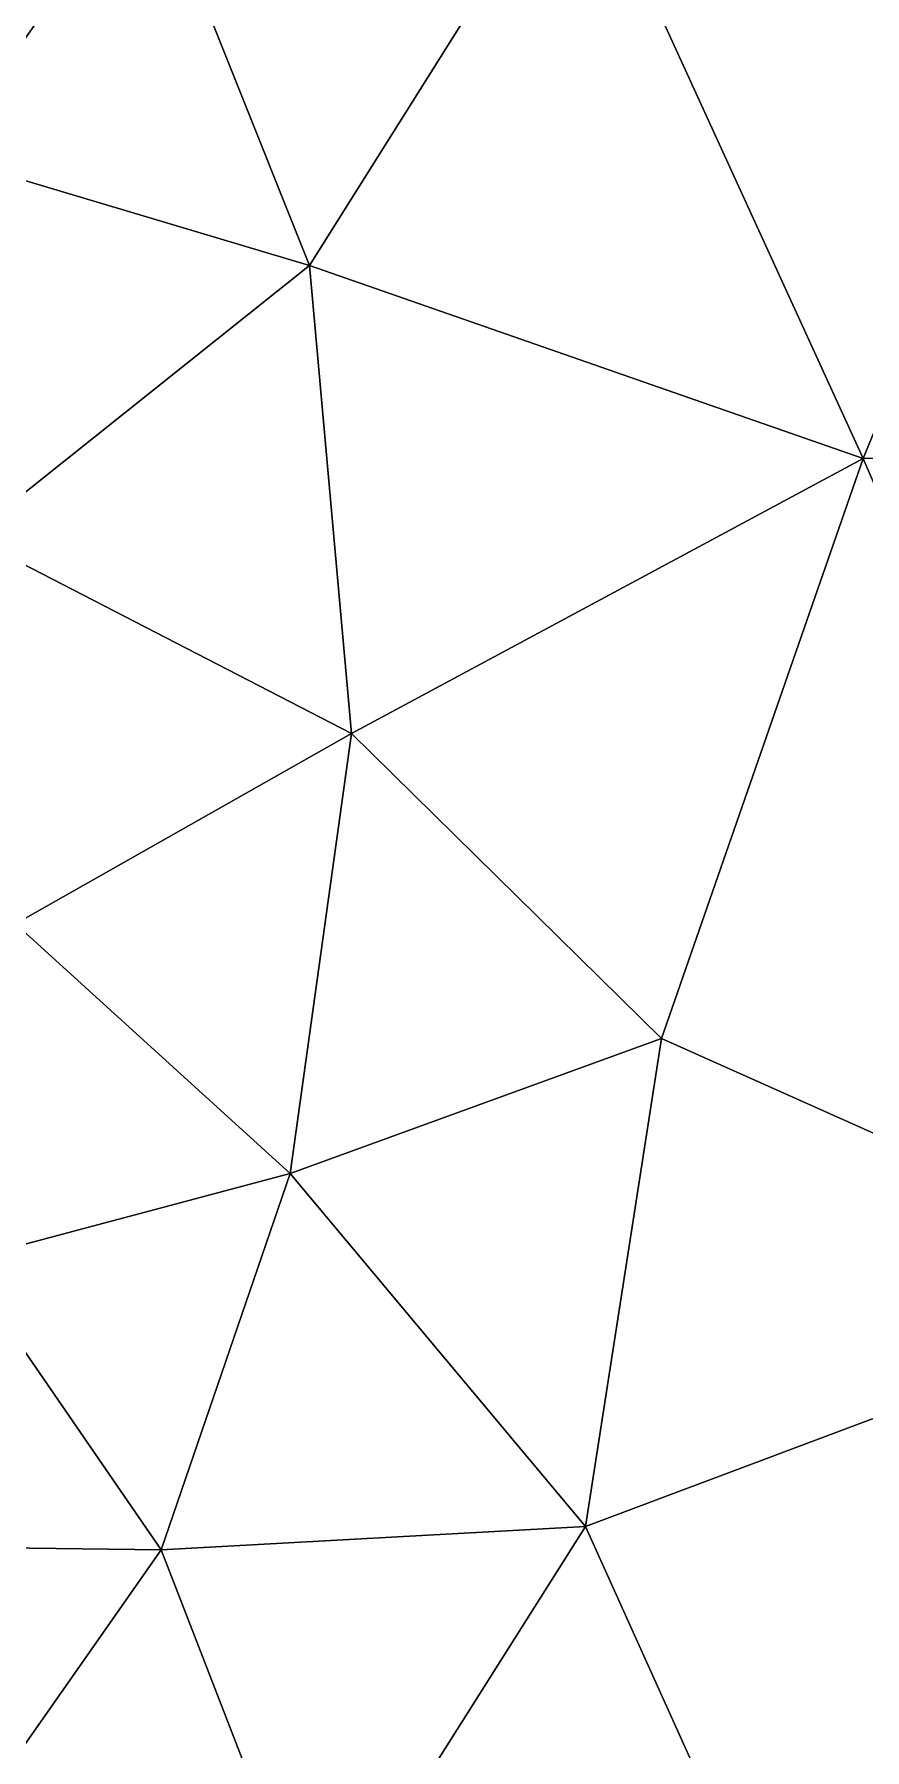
# Model space of a CAD drawing. Header units: metres. Extents: x 0 to 72, y -280 to 0.
# Drawn here: x 12.95 to 22.92, y -138.72 to -118.13 of the extents above; entities that cross this region are included whole.
import ezdxf

# ---------------------------------------------------------------- set-up
doc = ezdxf.new("R2010")
doc.units = ezdxf.units.M

msp = doc.modelspace()

# ---------------------------------------------------------------- linework, layer by layer
at = {"layer": 'layer', "color": 0}
for points in [[(22.899, -123.218), (27.1282, -112.892), (19.4844, -115.757)], [(33.1075, -122.948), (27.1282, -112.892), (22.899, -123.218)], [(16.2543, -120.901), (19.4844, -115.757), (14.3263, -116.073)], [(22.899, -123.218), (19.4844, -115.757), (16.2543, -120.901)], [(11.838, -119.584), (14.3263, -116.073), (10.4753, -116.064)], [(16.2543, -120.901), (14.3263, -116.073), (11.838, -119.584)], [(12.1707, -124.158), (16.2543, -120.901), (11.838, -119.584)], [(16.7578, -126.522), (16.2543, -120.901), (12.1707, -124.158)], [(16.7578, -126.522), (22.899, -123.218), (16.2543, -120.901)], [(27.19, -133.181), (33.1075, -122.948), (22.899, -123.218)], [(20.4788, -130.183), (22.899, -123.218), (16.7578, -126.522)], [(27.19, -133.181), (22.899, -123.218), (20.4788, -130.183)], [(12.7224, -128.806), (16.7578, -126.522), (12.1707, -124.158)], [(16.0192, -131.805), (16.7578, -126.522), (12.7224, -128.806)], [(20.4788, -130.183), (16.7578, -126.522), (16.0192, -131.805)], [(16.0192, -131.805), (12.7224, -128.806), (12.0831, -132.855)], [(19.5655, -136.044), (20.4788, -130.183), (16.0192, -131.805)], [(19.5655, -136.044), (27.19, -133.181), (20.4788, -130.183)], [(14.4709, -136.326), (16.0192, -131.805), (12.0831, -132.855)], [(19.5655, -136.044), (16.0192, -131.805), (14.4709, -136.326)], [(14.4709, -136.326), (12.0831, -132.855), (10.6828, -136.276)], [(22.9366, -143.515), (27.19, -133.181), (19.5655, -136.044)], [(16.3429, -141.147), (19.5655, -136.044), (14.4709, -136.326)], [(22.9366, -143.515), (19.5655, -136.044), (16.3429, -141.147)], [(12.0757, -139.742), (14.4709, -136.326), (10.6828, -136.276)], [(16.3429, -141.147), (14.4709, -136.326), (12.0757, -139.742)]]:
    msp.add_3dface(points, dxfattribs=at)

doc.saveas('drawing.dxf')
